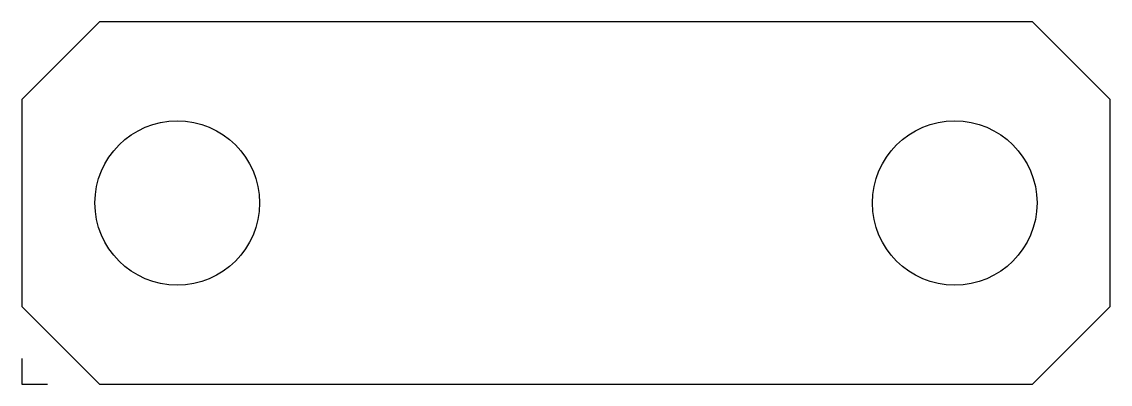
# Model space of a CAD drawing. Header units: millimetres. Extents: x -433 to 1405, y -416 to 1030.
# Drawn here: x -433.3 to -223.3, y 366.4 to 436.4 of the extents above; entities that cross this region are included whole.
import ezdxf

# ---------------------------------------------------------------- set-up
doc = ezdxf.new("R2010")
doc.units = ezdxf.units.MM
doc.layers.get('0').update_dxf_attribs({"lineweight": 25, "true_color": 0xffffff})

msp = doc.modelspace()

# ---------------------------------------------------------------- linework, layer by layer
for p, q in [((-433.34, 421.39), (-418.34, 436.39)), ((-238.34, 436.39), (-418.34, 436.39)), ((-238.34, 436.39), (-223.34, 421.39)), ((-433.34, 421.39), (-433.34, 381.39)), ((-223.34, 381.39), (-223.34, 421.39)), ((-433.34, 381.39), (-418.34, 366.39)), ((-238.34, 366.39), (-223.34, 381.39)), ((-433.34, 371.39), (-433.34, 366.39)), ((-433.34, 366.39), (-428.34, 366.39)), ((-418.34, 366.39), (-238.34, 366.39))]:
    msp.add_line(p, q)
for centre in [(-403.34, 401.39), (-253.34, 401.39)]:
    msp.add_circle(centre, 15.88)

doc.saveas('drawing.dxf')
